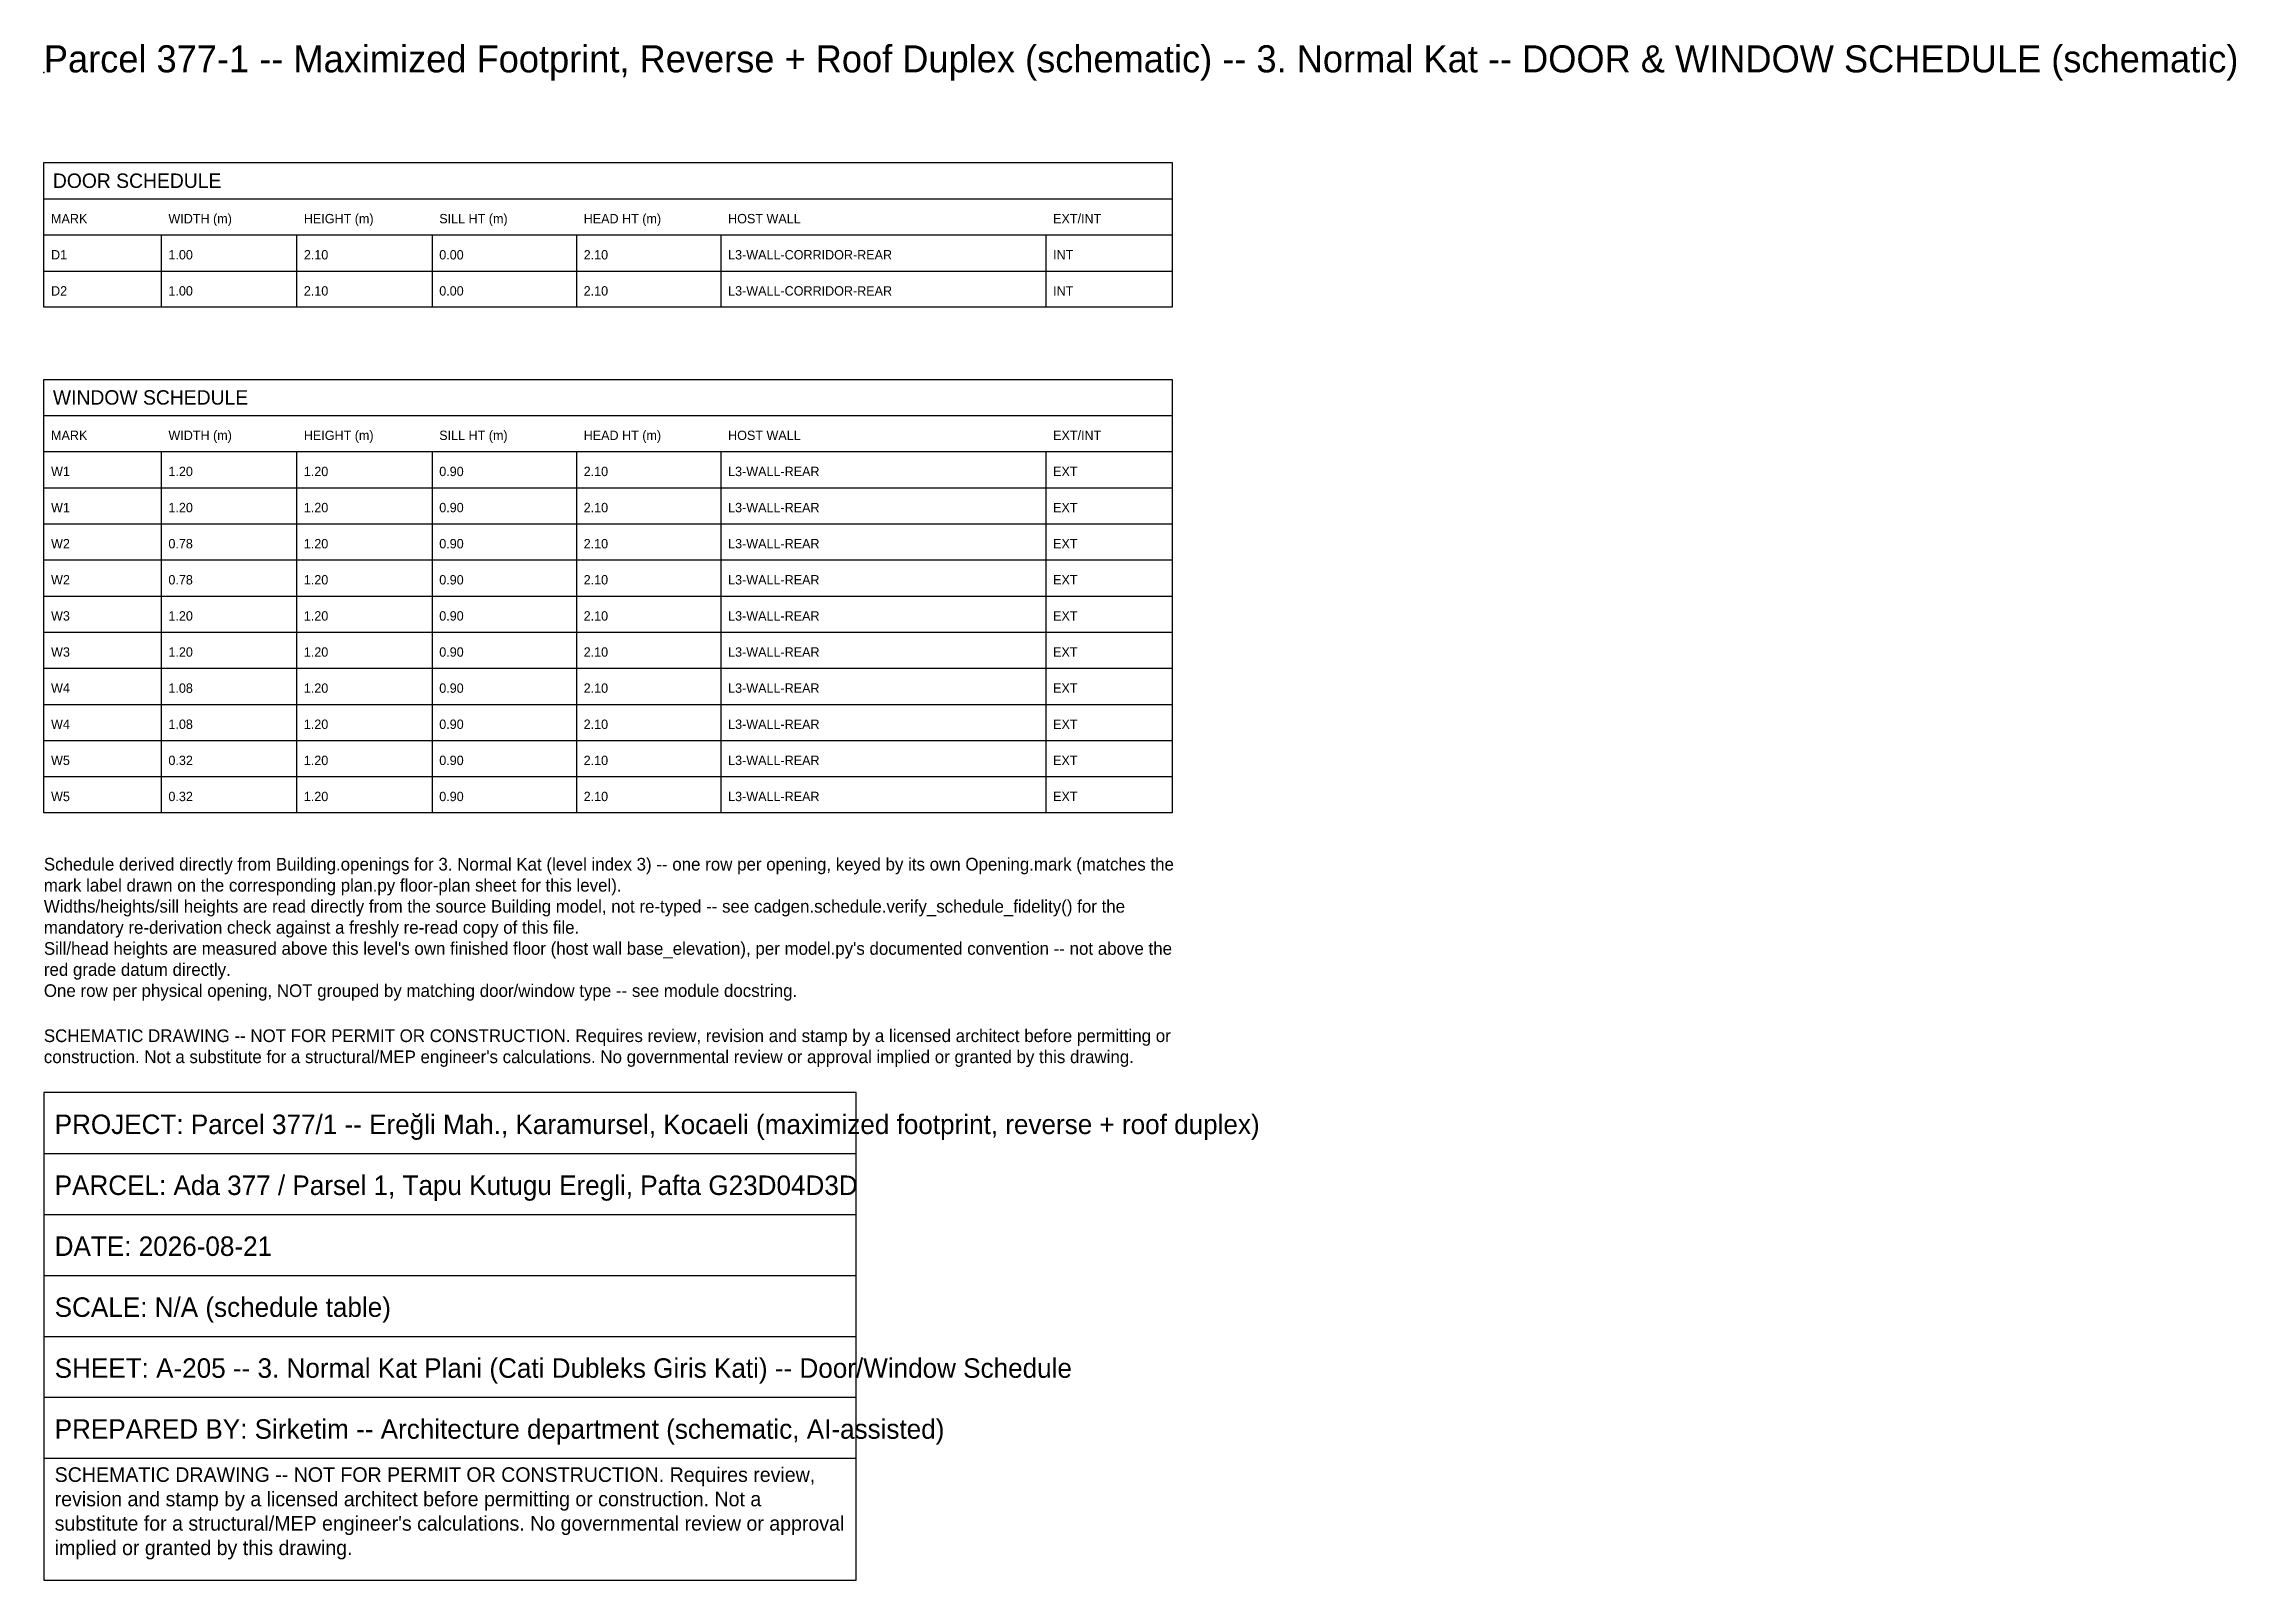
# Paper-space layout 'A-205' of a CAD drawing. Header units: metres. Extents: x 0 to 24.3, y -16.7 to 0.3.
import ezdxf

# ---------------------------------------------------------------- set-up
doc = ezdxf.new("R2010")
doc.units = ezdxf.units.M
for name, color, linetype in [('A-ANNO-NOTE', 7, 'Continuous'), ('A-ANNO-SCHD', 2, 'Continuous'), ('A-ANNO-TTLB', 7, 'Continuous'), ('Z-DATA-NOPLOT', 8, 'Continuous')]:
    doc.layers.add(name, color=color, linetype=linetype)

psp = doc.layouts.new('A-205')

# ---------------------------------------------------------------- linework, layer by layer
at = {"layer": 'A-ANNO-SCHD'}
for p, q in [((0, -1.4), (12.5, -1.4)), ((0, -1.8), (12.5, -1.8)), ((1.3, -1.8), (1.3, -2.6)), ((2.8, -1.8), (2.8, -2.6)), ((4.3, -1.8), (4.3, -2.6)), ((5.9, -1.8), (5.9, -2.6)), ((7.5, -1.8), (7.5, -2.6)), ((11.1, -1.8), (11.1, -2.6)), ((0, -2.2), (12.5, -2.2)), ((0, -3.8), (12.5, -3.8)), ((0, -4.2), (12.5, -4.2)), ((1.3, -4.2), (1.3, -8.2)), ((2.8, -4.2), (2.8, -8.2)), ((4.3, -4.2), (4.3, -8.2)), ((5.9, -4.2), (5.9, -8.2)), ((7.5, -4.2), (7.5, -8.2)), ((11.1, -4.2), (11.1, -8.2)), ((0, -4.6), (12.5, -4.6)), ((0, -5), (12.5, -5)), ((0, -5.4), (12.5, -5.4)), ((0, -5.8), (12.5, -5.8)), ((0, -6.2), (12.5, -6.2)), ((0, -6.6), (12.5, -6.6)), ((0, -7), (12.5, -7)), ((0, -7.4), (12.5, -7.4)), ((0, -7.8), (12.5, -7.8))]:
    psp.add_line(p, q, dxfattribs=at)
for points in [[(0, -1), (12.5, -1), (12.5, -2.6), (0, -2.6)], [(0, -3.4), (12.5, -3.4), (12.5, -8.2), (0, -8.2)]]:
    psp.add_lwpolyline(points, close=True, dxfattribs=at)
at = {"layer": 'A-ANNO-TTLB'}
for p, q in [((0, -11.975), (9, -11.975)), ((0, -12.65), (9, -12.65)), ((0, -13.325), (9, -13.325)), ((0, -14), (9, -14)), ((0, -14.675), (9, -14.675)), ((0, -15.35), (9, -15.35))]:
    psp.add_line(p, q, dxfattribs=at)
psp.add_lwpolyline([(0, -16.7), (9, -16.7), (9, -11.3), (0, -11.3)], close=True, dxfattribs=at)
at = {"layer": 'Z-DATA-NOPLOT'}
psp.add_point((0, 0), dxfattribs=at)

# ---------------------------------------------------------------- texts
at = {"layer": 'A-ANNO-NOTE'}
psp.add_text('Parcel 377-1 -- Maximized Footprint, Reverse + Roof Duplex (schematic) -- 3. Normal Kat -- DOOR & WINDOW SCHEDULE (schematic)', height=0.3, dxfattribs=at).set_placement((0, 0))
at = {"layer": 'A-ANNO-NOTE', "char_height": 0.14, "width": 12.5, "attachment_point": 1}
for s, insert in [("Schedule derived directly from Building.openings for 3. Normal Kat (level index 3) -- one row per opening, keyed by its own Opening.mark (matches the mark label drawn on the corresponding plan.py floor-plan sheet for this level).\\PWidths/heights/sill heights are read directly from the source Building model, not re-typed -- see cadgen.schedule.verify_schedule_fidelity() for the mandatory re-derivation check against a freshly re-read copy of this file.\\PSill/head heights are measured above this level's own finished floor (host wall base_elevation), per model.py's documented convention -- not above the red grade datum directly.\\POne row per physical opening, NOT grouped by matching door/window type -- see module docstring.", (0, -8.7)), ("SCHEMATIC DRAWING -- NOT FOR PERMIT OR CONSTRUCTION. Requires review, revision and stamp by a licensed architect before permitting or construction. Not a substitute for a structural/MEP engineer's calculations. No governmental review or approval implied or granted by this drawing.", (0, -10.6))]:
    psp.add_mtext(s, dxfattribs=dict(at, insert=insert))
at = {"layer": 'A-ANNO-SCHD'}
for s, height, p in [('DOOR SCHEDULE', 0.16, (0.1, -1.28)), ('MARK', 0.104, (0.08, -1.672)), ('WIDTH (m)', 0.104, (1.38, -1.672)), ('HEIGHT (m)', 0.104, (2.88, -1.672)), ('SILL HT (m)', 0.104, (4.38, -1.672)), ('HEAD HT (m)', 0.104, (5.98, -1.672)), ('HOST WALL', 0.104, (7.58, -1.672)), ('EXT/INT', 0.104, (11.18, -1.672)), ('D1', 0.104, (0.08, -2.072)), ('1.00', 0.104, (1.38, -2.072)), ('2.10', 0.104, (2.88, -2.072)), ('0.00', 0.104, (4.38, -2.072)), ('2.10', 0.104, (5.98, -2.072)), ('L3-WALL-CORRIDOR-REAR', 0.104, (7.58, -2.072)), ('INT', 0.104, (11.18, -2.072)), ('D2', 0.104, (0.08, -2.472)), ('1.00', 0.104, (1.38, -2.472)), ('2.10', 0.104, (2.88, -2.472)), ('0.00', 0.104, (4.38, -2.472)), ('2.10', 0.104, (5.98, -2.472)), ('L3-WALL-CORRIDOR-REAR', 0.104, (7.58, -2.472)), ('INT', 0.104, (11.18, -2.472)), ('WINDOW SCHEDULE', 0.16, (0.1, -3.68)), ('MARK', 0.104, (0.08, -4.072)), ('WIDTH (m)', 0.104, (1.38, -4.072)), ('HEIGHT (m)', 0.104, (2.88, -4.072)), ('SILL HT (m)', 0.104, (4.38, -4.072)), ('HEAD HT (m)', 0.104, (5.98, -4.072)), ('HOST WALL', 0.104, (7.58, -4.072)), ('EXT/INT', 0.104, (11.18, -4.072)), ('W1', 0.104, (0.08, -4.472)), ('1.20', 0.104, (1.38, -4.472)), ('1.20', 0.104, (2.88, -4.472)), ('0.90', 0.104, (4.38, -4.472)), ('2.10', 0.104, (5.98, -4.472)), ('L3-WALL-REAR', 0.104, (7.58, -4.472)), ('EXT', 0.104, (11.18, -4.472)), ('W1', 0.104, (0.08, -4.872)), ('1.20', 0.104, (1.38, -4.872)), ('1.20', 0.104, (2.88, -4.872)), ('0.90', 0.104, (4.38, -4.872)), ('2.10', 0.104, (5.98, -4.872)), ('L3-WALL-REAR', 0.104, (7.58, -4.872)), ('EXT', 0.104, (11.18, -4.872)), ('W2', 0.104, (0.08, -5.272)), ('0.78', 0.104, (1.38, -5.272)), ('1.20', 0.104, (2.88, -5.272)), ('0.90', 0.104, (4.38, -5.272)), ('2.10', 0.104, (5.98, -5.272)), ('L3-WALL-REAR', 0.104, (7.58, -5.272)), ('EXT', 0.104, (11.18, -5.272)), ('W2', 0.104, (0.08, -5.672)), ('0.78', 0.104, (1.38, -5.672)), ('1.20', 0.104, (2.88, -5.672)), ('0.90', 0.104, (4.38, -5.672)), ('2.10', 0.104, (5.98, -5.672)), ('L3-WALL-REAR', 0.104, (7.58, -5.672)), ('EXT', 0.104, (11.18, -5.672)), ('W3', 0.104, (0.08, -6.072)), ('1.20', 0.104, (1.38, -6.072)), ('1.20', 0.104, (2.88, -6.072)), ('0.90', 0.104, (4.38, -6.072)), ('2.10', 0.104, (5.98, -6.072)), ('L3-WALL-REAR', 0.104, (7.58, -6.072)), ('EXT', 0.104, (11.18, -6.072)), ('W3', 0.104, (0.08, -6.472)), ('1.20', 0.104, (1.38, -6.472)), ('1.20', 0.104, (2.88, -6.472)), ('0.90', 0.104, (4.38, -6.472)), ('2.10', 0.104, (5.98, -6.472)), ('L3-WALL-REAR', 0.104, (7.58, -6.472)), ('EXT', 0.104, (11.18, -6.472)), ('W4', 0.104, (0.08, -6.872)), ('1.08', 0.104, (1.38, -6.872)), ('1.20', 0.104, (2.88, -6.872)), ('0.90', 0.104, (4.38, -6.872)), ('2.10', 0.104, (5.98, -6.872)), ('L3-WALL-REAR', 0.104, (7.58, -6.872)), ('EXT', 0.104, (11.18, -6.872)), ('W4', 0.104, (0.08, -7.272)), ('1.08', 0.104, (1.38, -7.272)), ('1.20', 0.104, (2.88, -7.272)), ('0.90', 0.104, (4.38, -7.272)), ('2.10', 0.104, (5.98, -7.272)), ('L3-WALL-REAR', 0.104, (7.58, -7.272)), ('EXT', 0.104, (11.18, -7.272)), ('W5', 0.104, (0.08, -7.672)), ('0.32', 0.104, (1.38, -7.672)), ('1.20', 0.104, (2.88, -7.672)), ('0.90', 0.104, (4.38, -7.672)), ('2.10', 0.104, (5.98, -7.672)), ('L3-WALL-REAR', 0.104, (7.58, -7.672)), ('EXT', 0.104, (11.18, -7.672)), ('W5', 0.104, (0.08, -8.072)), ('0.32', 0.104, (1.38, -8.072)), ('1.20', 0.104, (2.88, -8.072)), ('0.90', 0.104, (4.38, -8.072)), ('2.10', 0.104, (5.98, -8.072)), ('L3-WALL-REAR', 0.104, (7.58, -8.072)), ('EXT', 0.104, (11.18, -8.072))]:
    psp.add_text(s, height=height, dxfattribs=at).set_placement(p)
at = {"layer": 'A-ANNO-TTLB'}
for s, p in [('PROJECT: Parcel 377/1 -- Ereğli Mah., Karamursel, Kocaeli (maximized footprint, reverse + roof duplex)', (0.12, -11.759)), ('PARCEL: Ada 377 / Parsel 1, Tapu Kutugu Eregli, Pafta G23D04D3D', (0.12, -12.434)), ('DATE: 2026-08-21', (0.12, -13.109)), ('SCALE: N/A (schedule table)', (0.12, -13.784)), ('SHEET: A-205 -- 3. Normal Kat Plani (Cati Dubleks Giris Kati) -- Door/Window Schedule', (0.12, -14.459)), ('PREPARED BY: Sirketim -- Architecture department (schematic, AI-assisted)', (0.12, -15.134))]:
    psp.add_text(s, height=0.216, dxfattribs=at).set_placement(p)
at = {"layer": 'A-ANNO-TTLB', "insert": (0.12, -15.45), "char_height": 0.162, "width": 8.76, "attachment_point": 1}
psp.add_mtext("SCHEMATIC DRAWING -- NOT FOR PERMIT OR CONSTRUCTION. Requires review, revision and stamp by a licensed architect before permitting or construction. Not a substitute for a structural/MEP engineer's calculations. No governmental review or approval implied or granted by this drawing.", dxfattribs=at)

doc.saveas('drawing.dxf')
